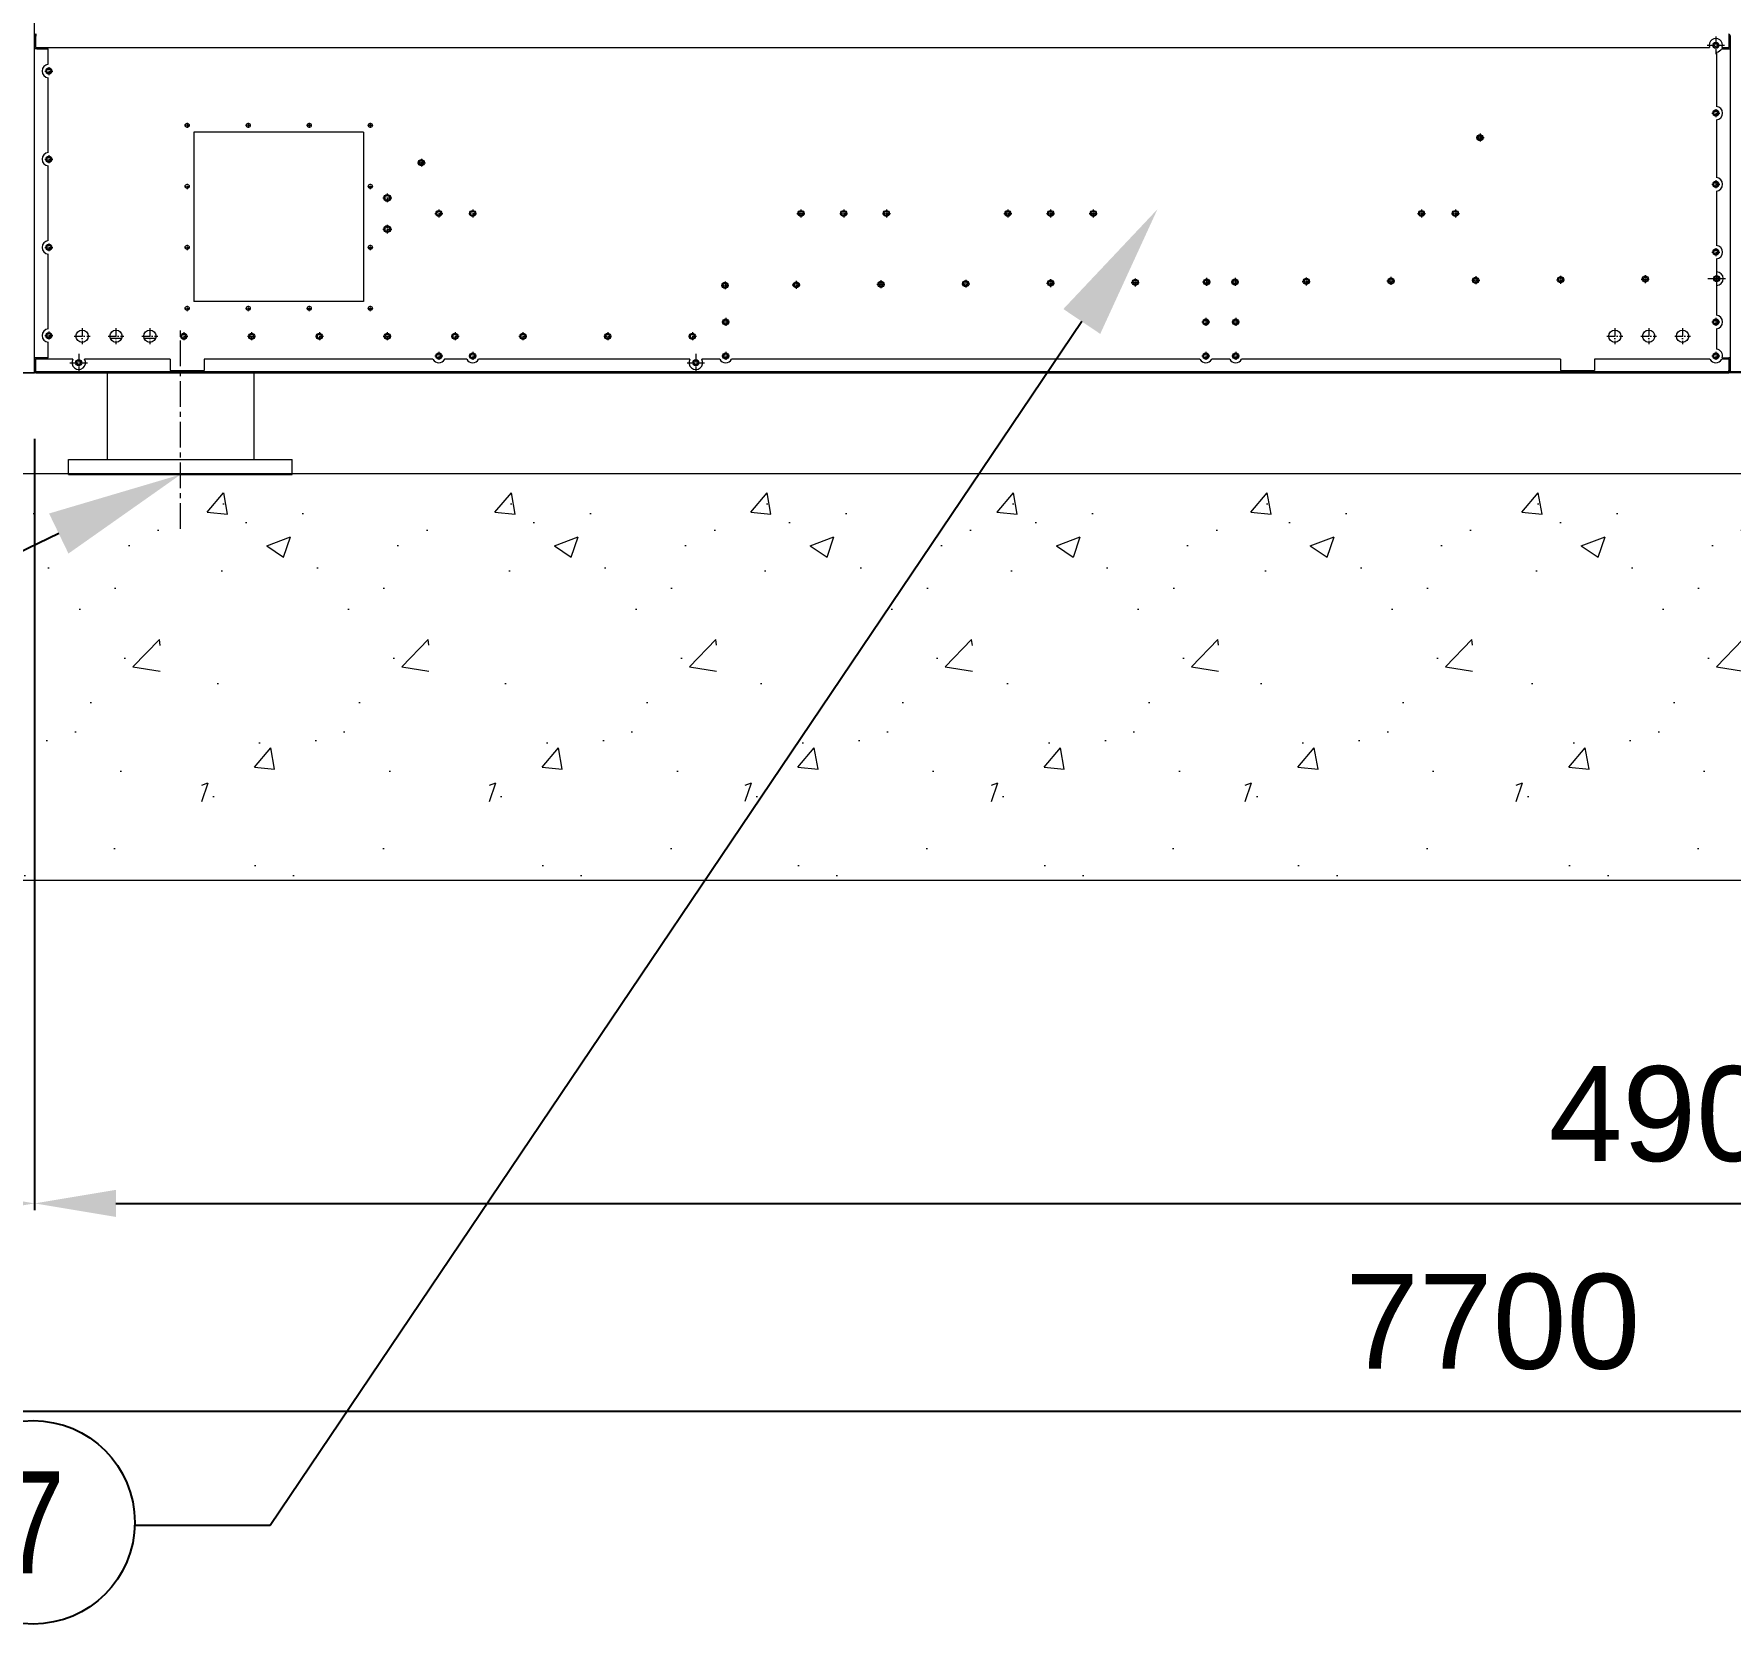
# Model space of a CAD drawing. Header units: millimetres. Extents: x -661384 to 33175, y -139129 to 24362.
# Drawn here: x 14360 to 16861, y 9304 to 11649 of the extents above; entities that cross this region are included whole.
import ezdxf
from ezdxf import colors
from ezdxf.entities.mleader import LeaderData, LeaderLine
from ezdxf.enums import TextEntityAlignment as Align
from ezdxf.math import Vec2, Vec3

# ---------------------------------------------------------------- set-up
doc = ezdxf.new("R2010")
doc.units = ezdxf.units.MM
doc.linetypes.add('CENTER', pattern=[2, 1.25, -0.25, 0.25, -0.25])
doc.linetypes.add('DASHDOT', pattern=[18.5, 12, -3, 0.5, -3])
for name, color, linetype in [('center', 1, 'CENTER'), ('냉각탑_dim', 1, 'Continuous'), ('냉각탑_text', 3, 'Continuous'), ('냉각탑_기초', 23, 'Continuous')]:
    doc.layers.add(name, color=color, linetype=linetype)
doc.styles.get("Standard").update_dxf_attribs({"font": 'arial.ttf'})
doc.dimstyles.new('1.40', dxfattribs={"dimscale": 20, "dimtxt": 1.5, "dimasz": 1, "dimexe": 0.5, "dimexo": 0.5, "dimgap": 0.5, "dimtad": 1, "dimdec": 0, "dimzin": 0, "dimdsep": 46, "dimtxsty": 'Standard', "dimcen": 0, "dimclrd": 2, "dimclre": 2, "dimclrt": 3, "dimadec": 0, "dimazin": 0, "dimtfac": 1, "dimtdec": 0, "dimtmove": 0, "dimatfit": 0, "dimfxl": 1, "dimtolj": 1, "dimtzin": 0, "dimlwd": -1, "dimlwe": -1, "dimarcsym": 0})

# ---------------------------------------------------------------- blocks, each defined once
blk = doc.blocks.new('*D319')
at = {"color": 2, "transparency": 16777216}
for p, q in [((14360.8, 11049.5), (14360.8, 9914.8)), ((19260.8, 11049.5), (19260.8, 9914.8)), ((14480.8, 9924.8), (19140.8, 9924.8))]:
    blk.add_line(p, q, dxfattribs=at)
for points in [[(14480.8, 9944.8), (14480.8, 9904.8), (14360.8, 9924.8)], [(19140.8, 9944.8), (19140.8, 9904.8), (19260.8, 9924.8)]]:
    blk.add_solid(points, dxfattribs=at)
at = {"layer": 'Defpoints', "color": 0, "transparency": 16777216}
for p in [(14360.8, 11149.5), (19260.8, 11149.5), (19260.8, 9924.8)]:
    blk.add_point(p, dxfattribs=at)
at = {"color": 3, "lineweight": 5, "transparency": 16777216, "insert": (16810.8, 10056.2), "char_height": 140, "attachment_point": 5}
blk.add_mtext('\\A1;4900', dxfattribs=at)
blk = doc.blocks.new('*D321')
at = {"color": 2, "transparency": 16777216}
for p, q in [((12660.8, 10901.2), (12660.8, 9608.4)), ((20360.8, 10901.2), (20360.8, 9608.4)), ((12780.8, 9618.4), (20240.8, 9618.4))]:
    blk.add_line(p, q, dxfattribs=at)
for points in [[(12780.8, 9638.4), (12780.8, 9598.4), (12660.8, 9618.4)], [(20240.8, 9638.4), (20240.8, 9598.4), (20360.8, 9618.4)]]:
    blk.add_solid(points, dxfattribs=at)
at = {"layer": 'Defpoints', "color": 0, "transparency": 16777216}
for p in [(12660.8, 11001.2), (20360.8, 11001.2), (20360.8, 9618.4)]:
    blk.add_point(p, dxfattribs=at)
at = {"color": 3, "lineweight": 5, "transparency": 16777216, "insert": (16510.8, 9749.9), "char_height": 140, "attachment_point": 5}
blk.add_mtext('\\A1;7700', dxfattribs=at)
blk = doc.blocks.new('*D322')
at = {"color": 2, "transparency": 16777216}
for p, q in [((13360.8, 11049.5), (13360.8, 9914.8)), ((14360.8, 11052), (14360.8, 9914.8)), ((13480.8, 9924.8), (14240.8, 9924.8))]:
    blk.add_line(p, q, dxfattribs=at)
for points in [[(13480.8, 9944.8), (13480.8, 9904.8), (13360.8, 9924.8)], [(14240.8, 9944.8), (14240.8, 9904.8), (14360.8, 9924.8)]]:
    blk.add_solid(points, dxfattribs=at)
at = {"layer": 'Defpoints', "color": 0, "transparency": 16777216}
for p in [(13360.8, 11149.5), (14360.8, 11152), (14360.8, 9924.8)]:
    blk.add_point(p, dxfattribs=at)
at = {"color": 3, "lineweight": 5, "transparency": 16777216, "insert": (13860.8, 10056.2), "char_height": 140, "attachment_point": 5}
blk.add_mtext('\\A1;1000', dxfattribs=at)
blk = doc.blocks.new('1')
at = {"color": 0, "lineweight": 20}
for p, q in [((14360.8, 11149.5), (14360.8, 14349.5)), ((19260.8, 11149.5), (12660.8, 11149.5)), ((13360.8, 11149.5), (14360.8, 11149.5)), ((19260.8, 11149.5), (14360.8, 11149.5))]:
    blk.add_line(p, q, dxfattribs=at)
at = {"color": 7, "lineweight": 20, "ltscale": 0.0425}
for p, q in [((14360.8, 11647.5), (14362.5, 11647.5)), ((14360.8, 11646.6), (14362.5, 11646.6)), ((16860.8, 11647.5), (16859.1, 11647.5)), ((16860.8, 11646.6), (16859.1, 11646.6)), ((14360.8, 11152.4), (14362.5, 11152.4)), ((14360.8, 11151.5), (14362.5, 11151.5)), ((16860.8, 11152.4), (16859.1, 11152.4)), ((16860.8, 11151.5), (16859.1, 11151.5))]:
    blk.add_line(p, q, dxfattribs=at)
at = {"color": 7, "lineweight": 20, "ltscale": 0.0225}
for p, q in [((14360.8, 11646.6), (14360.8, 11647.5)), ((14360.8, 11646.6), (14360.8, 11647.5)), ((16860.8, 11646.6), (16860.8, 11647.5)), ((14360.8, 11152.4), (14360.8, 11151.5)), ((16860.8, 11152.4), (16860.8, 11151.5))]:
    blk.add_line(p, q, dxfattribs=at)
at = {"color": 7, "lineweight": 20, "ltscale": 0.4775}
for p, q in [((14360.8, 11627.5), (14360.8, 11646.6)), ((16860.8, 11646.6), (16860.8, 11627.5)), ((14360.8, 11152.4), (14360.8, 11171.5)), ((16860.8, 11171.5), (16860.8, 11152.4))]:
    blk.add_line(p, q, dxfattribs=at)
at = {"color": 7, "lineweight": 20, "ltscale": 0.085}
for p, q in [((14362.5, 11649.5), (14362.5, 11646.1)), ((16859.1, 11649.5), (16859.1, 11646.1)), ((14364.2, 11627.5), (14360.8, 11627.5)), ((16857.4, 11627.5), (16860.8, 11627.5)), ((14364.2, 11171.5), (14360.8, 11171.5)), ((16857.4, 11171.5), (16860.8, 11171.5)), ((14362.5, 11149.5), (14362.5, 11152.9)), ((16859.1, 11149.5), (16859.1, 11152.9))]:
    blk.add_line(p, q, dxfattribs=at)
at = {"color": 7, "lineweight": 20, "ltscale": 0.415}
for p, q in [((14362.5, 11629.5), (14362.5, 11646.1)), ((16859.1, 11646.1), (16859.1, 11629.5)), ((14364.2, 11627.5), (14380.8, 11627.5)), ((14362.5, 11152.9), (14362.5, 11169.5)), ((14380.8, 11171.5), (14364.2, 11171.5)), ((14560.8, 11169.5), (14560.8, 11152.9)), ((14610.8, 11169.5), (14610.8, 11152.9)), ((16610.8, 11169.5), (16610.8, 11152.9)), ((16660.8, 11169.5), (16660.8, 11152.9)), ((16859.1, 11169.5), (16859.1, 11152.9))]:
    blk.add_line(p, q, dxfattribs=at)
at = {"color": 7, "linetype": 'DASHDOT', "lineweight": 20}
for p, q in [((16826.8, 11632.5), (16852.8, 11632.5)), ((16839.8, 11645.5), (16839.8, 11619.5)), ((16827.8, 11288.5), (16853.8, 11288.5)), ((16840.8, 11301.5), (16840.8, 11275.5)), ((14430.8, 11215.2), (14430.8, 11191.8)), ((14480.8, 11215.2), (14480.8, 11191.8)), ((14530.8, 11215.2), (14530.8, 11191.8)), ((16690.8, 11215.2), (16690.8, 11191.8)), ((16740.8, 11215.2), (16740.8, 11191.8)), ((16790.8, 11215.2), (16790.8, 11191.8)), ((14419.1, 11203.5), (14442.5, 11203.5)), ((14469.1, 11203.5), (14492.5, 11203.5)), ((14519.1, 11203.5), (14542.5, 11203.5)), ((16679.1, 11203.5), (16702.5, 11203.5)), ((16729.1, 11203.5), (16752.5, 11203.5)), ((16779.1, 11203.5), (16802.5, 11203.5)), ((14412.8, 11164.5), (14438.8, 11164.5)), ((14425.8, 11177.5), (14425.8, 11151.5)), ((15322.8, 11164.5), (15348.8, 11164.5)), ((15335.8, 11177.5), (15335.8, 11151.5))]:
    blk.add_line(p, q, dxfattribs=at)
at = {"color": 7, "lineweight": 20}
for p, q in [((14360.8, 11171.5), (14360.8, 11627.5)), ((14362.5, 11629.5), (16830.2, 11629.5)), ((14380.8, 11604.5), (14380.8, 11627.5)), ((16840.8, 11622.6), (16840.8, 11542.5)), ((16860.8, 11627.5), (16860.8, 11171.5)), ((14380.8, 11474.5), (14380.8, 11584.6)), ((16840.8, 11522.6), (16840.8, 11437.5)), ((14845.8, 11504.5), (14595.8, 11504.5)), ((14595.8, 11504.5), (14595.8, 11254.5)), ((14845.8, 11504.5), (14845.8, 11254.5)), ((14380.8, 11344.5), (14380.8, 11454.6)), ((16840.8, 11417.6), (16840.8, 11337.5)), ((14380.8, 11214.5), (14380.8, 11324.6)), ((14845.8, 11254.5), (14595.8, 11254.5)), ((16840.8, 11278.5), (16840.8, 11234.5)), ((16840.8, 11214.6), (16840.8, 11184.5)), ((14380.8, 11171.5), (14380.8, 11194.6)), ((14417.1, 11169.5), (14362.5, 11169.5)), ((14560.8, 11169.5), (14434.4, 11169.5)), ((14948.1, 11169.5), (14610.8, 11169.5)), ((14998.1, 11169.5), (14965.4, 11169.5)), ((15327.1, 11169.5), (15015.4, 11169.5)), ((15371.1, 11169.5), (15344.4, 11169.5)), ((16079.1, 11169.5), (15388.4, 11169.5)), ((16123.1, 11169.5), (16096.4, 11169.5)), ((16610.8, 11169.5), (16140.4, 11169.5)), ((16831.1, 11169.5), (16660.8, 11169.5)), ((14362.5, 11149.5), (16859.1, 11149.5)), ((14467.7, 11149.5), (14467.7, 11021.5)), ((14560.8, 11152.9), (14610.8, 11152.9)), ((14684, 11149.5), (14684, 11021.5)), ((16610.8, 11152.9), (16660.8, 11152.9)), ((14410.8, 11021.5), (14740.8, 11021.5)), ((14410.8, 10999.5), (14410.8, 11021.5)), ((14740.8, 10999.5), (14740.8, 11021.5)), ((14410.8, 10999.5), (14740.8, 10999.5)), ((14575.8, 10999.5), (14467.7, 10999.5))]:
    blk.add_line(p, q, dxfattribs=at)
at = {"color": 7, "lineweight": 20, "ltscale": 0.00769}
for p, q in [((14360.8, 11627.5), (14361.1, 11627.5)), ((16860.8, 11627.5), (16860.5, 11627.5))]:
    blk.add_line(p, q, dxfattribs=at)
at = {"color": 7, "lineweight": 20, "ltscale": 0.05}
for p, q in [((14362.8, 11629.5), (14362.8, 11627.5)), ((16858.8, 11627.5), (16858.8, 11629.5)), ((14360.8, 11171.5), (14362.8, 11171.5)), ((14362.8, 11171.5), (14362.8, 11169.5)), ((16860.8, 11171.5), (16858.8, 11171.5)), ((16858.8, 11169.5), (16858.8, 11171.5))]:
    blk.add_line(p, q, dxfattribs=at)
at = {"color": 7, "lineweight": 20, "ltscale": 0.223493}
blk.add_line((16848.4, 11627.5), (16857.4, 11627.5), dxfattribs=at)
at = {"color": 7, "lineweight": 20, "ltscale": 0.244015}
blk.add_line((16849.3, 11629.5), (16859.1, 11629.5), dxfattribs=at)
at = {"color": 7, "linetype": 'DASHDOT', "lineweight": 20, "ltscale": 0.292499}
for p, q in [((14375.9, 11594.5), (14387.6, 11594.5)), ((16833.9, 11532.5), (16845.6, 11532.5)), ((14375.9, 11464.5), (14387.6, 11464.5)), ((16833.9, 11427.5), (16845.6, 11427.5)), ((14375.9, 11334.5), (14387.6, 11334.5)), ((16833.9, 11327.5), (16845.6, 11327.5)), ((16729.9, 11287.8), (16741.6, 11287.8)), ((14375.9, 11204.5), (14387.6, 11204.5)), ((16125.9, 11224.5), (16137.6, 11224.5)), ((14574.9, 11203.5), (14586.6, 11203.5)), ((16125.9, 11174.5), (16137.6, 11174.5))]:
    blk.add_line(p, q, dxfattribs=at)
at = {"color": 7, "linetype": 'DASHDOT', "lineweight": 20, "ltscale": 0.2925}
for p, q in [((14381.8, 11600.4), (14381.8, 11588.7)), ((16839.8, 11538.4), (16839.8, 11526.7)), ((16486.3, 11496.5), (16498, 11496.5)), ((16492.2, 11502.4), (16492.2, 11490.7)), ((14381.8, 11470.4), (14381.8, 11458.7)), ((14925.3, 11459.4), (14937, 11459.4)), ((14931.2, 11465.3), (14931.2, 11453.6)), ((16839.8, 11433.4), (16839.8, 11421.7)), ((14950.9, 11384.5), (14962.6, 11384.5)), ((14956.8, 11390.4), (14956.8, 11378.7)), ((15000.9, 11384.5), (15012.6, 11384.5)), ((15006.8, 11390.4), (15006.8, 11378.7)), ((15484.9, 11384.5), (15496.6, 11384.5)), ((15490.8, 11390.4), (15490.8, 11378.7)), ((15547.9, 11384.5), (15559.6, 11384.5)), ((15553.8, 11390.4), (15553.8, 11378.7)), ((15610.9, 11384.5), (15622.6, 11384.5)), ((15616.8, 11390.4), (15616.8, 11378.7)), ((15789.9, 11384.5), (15801.6, 11384.5)), ((15795.8, 11390.4), (15795.8, 11378.7)), ((15852.9, 11384.5), (15864.6, 11384.5)), ((15858.8, 11390.4), (15858.8, 11378.7)), ((15915.9, 11384.5), (15927.6, 11384.5)), ((15921.8, 11390.4), (15921.8, 11378.7)), ((16399.9, 11384.5), (16411.6, 11384.5)), ((16405.8, 11390.4), (16405.8, 11378.7)), ((16449.9, 11384.5), (16461.6, 11384.5)), ((16455.8, 11390.4), (16455.8, 11378.7)), ((14381.8, 11340.4), (14381.8, 11328.7)), ((16839.8, 11333.4), (16839.8, 11321.7)), ((15378.8, 11284.4), (15378.8, 11272.7)), ((15483.8, 11285.1), (15483.8, 11273.4)), ((15602.9, 11280.1), (15614.6, 11280.1)), ((15608.8, 11286), (15608.8, 11274.3)), ((15727.9, 11281), (15739.6, 11281)), ((15733.8, 11286.9), (15733.8, 11275.2)), ((15852.9, 11281.9), (15864.6, 11281.9)), ((15858.8, 11287.7), (15858.8, 11276)), ((15977.9, 11282.8), (15989.6, 11282.8)), ((15983.8, 11288.6), (15983.8, 11276.9)), ((16082.9, 11283.5), (16094.6, 11283.5)), ((16088.8, 11289.4), (16088.8, 11277.7)), ((16124.9, 11283.5), (16136.6, 11283.5)), ((16130.8, 11289.4), (16130.8, 11277.7)), ((16229.9, 11284.3), (16241.6, 11284.3)), ((16235.8, 11290.1), (16235.8, 11278.4)), ((16354.9, 11285.1), (16366.6, 11285.1)), ((16360.8, 11291), (16360.8, 11279.3)), ((16479.9, 11286), (16491.6, 11286)), ((16485.8, 11291.9), (16485.8, 11280.2)), ((16604.9, 11286.9), (16616.6, 11286.9)), ((16610.8, 11292.7), (16610.8, 11281)), ((16735.8, 11293.6), (16735.8, 11281.9)), ((16840.8, 11294.4), (16840.8, 11282.7)), ((15372.9, 11278.5), (15384.6, 11278.5)), ((15477.9, 11279.3), (15489.6, 11279.3)), ((15379.8, 11230.4), (15379.8, 11218.7)), ((16087.8, 11230.4), (16087.8, 11218.7)), ((16131.8, 11230.4), (16131.8, 11218.7)), ((16839.8, 11230.4), (16839.8, 11218.7)), ((14381.8, 11210.4), (14381.8, 11198.7)), ((14580.8, 11209.4), (14580.8, 11197.7)), ((14680.8, 11209.4), (14680.8, 11197.7)), ((14780.8, 11209.4), (14780.8, 11197.7)), ((14880.8, 11209.4), (14880.8, 11197.7)), ((14980.8, 11209.4), (14980.8, 11197.7)), ((15080.8, 11209.4), (15080.8, 11197.7)), ((15205.8, 11209.4), (15205.8, 11197.7)), ((15330.8, 11209.4), (15330.8, 11197.7)), ((15373.9, 11224.5), (15385.6, 11224.5)), ((16081.9, 11224.5), (16093.6, 11224.5)), ((14674.9, 11203.5), (14686.6, 11203.5)), ((14774.9, 11203.5), (14786.6, 11203.5)), ((14874.9, 11203.5), (14886.6, 11203.5)), ((14956.8, 11180.4), (14956.8, 11168.7)), ((14974.9, 11203.5), (14986.6, 11203.5)), ((15006.8, 11180.4), (15006.8, 11168.7)), ((15074.9, 11203.5), (15086.6, 11203.5)), ((15199.9, 11203.5), (15211.6, 11203.5)), ((15324.9, 11203.5), (15336.6, 11203.5)), ((15379.8, 11180.4), (15379.8, 11168.7)), ((16087.8, 11180.4), (16087.8, 11168.7)), ((16131.8, 11180.4), (16131.8, 11168.7)), ((16839.8, 11180.4), (16839.8, 11168.7)), ((14950.9, 11174.5), (14962.6, 11174.5)), ((15000.9, 11174.5), (15012.6, 11174.5)), ((15373.9, 11174.5), (15385.6, 11174.5)), ((16081.9, 11174.5), (16093.6, 11174.5))]:
    blk.add_line(p, q, dxfattribs=at)
at = {"color": 7, "linetype": 'DASHDOT', "lineweight": 20, "ltscale": 0.195}
for p, q in [((14581.9, 11514.5), (14589.7, 11514.5)), ((14585.8, 11518.4), (14585.8, 11510.6)), ((14671.9, 11514.5), (14679.7, 11514.5)), ((14675.8, 11518.4), (14675.8, 11510.6)), ((14761.9, 11514.5), (14769.7, 11514.5)), ((14765.8, 11518.4), (14765.8, 11510.6)), ((14851.9, 11514.5), (14859.7, 11514.5)), ((14855.8, 11518.4), (14855.8, 11510.6)), ((16488.3, 11497.3), (16496.1, 11497.3)), ((16488.3, 11496.4), (16496.1, 11496.4)), ((16492.2, 11501.2), (16492.2, 11492.5)), ((14927.3, 11460.3), (14935.1, 11460.3)), ((14927.3, 11459.4), (14935.1, 11459.4)), ((14931.2, 11464.2), (14931.2, 11455.5)), ((14581.9, 11424.5), (14589.7, 11424.5)), ((14585.8, 11428.4), (14585.8, 11420.6)), ((14851.9, 11424.5), (14859.7, 11424.5)), ((14855.8, 11428.4), (14855.8, 11420.6)), ((15486.9, 11384.5), (15494.7, 11384.5)), ((15490.8, 11388.4), (15490.8, 11380.6)), ((15549.9, 11384.5), (15557.7, 11384.5)), ((15553.8, 11388.4), (15553.8, 11380.6)), ((15612.9, 11384.5), (15620.7, 11384.5)), ((15616.8, 11388.4), (15616.8, 11380.6)), ((15791.9, 11384.5), (15799.7, 11384.5)), ((15795.8, 11388.4), (15795.8, 11380.6)), ((15854.9, 11384.5), (15862.7, 11384.5)), ((15858.8, 11388.4), (15858.8, 11380.6)), ((15917.9, 11384.5), (15925.7, 11384.5)), ((15921.8, 11388.4), (15921.8, 11380.6)), ((16405.8, 11388.4), (16405.8, 11380.6)), ((16455.8, 11388.4), (16455.8, 11380.6)), ((14581.9, 11334.5), (14589.7, 11334.5)), ((14585.8, 11338.4), (14585.8, 11330.6)), ((14851.9, 11334.5), (14859.7, 11334.5)), ((14855.8, 11338.4), (14855.8, 11330.6)), ((15378.8, 11282.5), (15378.8, 11274.7)), ((15483.8, 11283.2), (15483.8, 11275.4)), ((15604.9, 11280.2), (15612.7, 11280.2)), ((15608.8, 11284.1), (15608.8, 11276.3)), ((15729.9, 11281), (15737.7, 11281)), ((15733.8, 11284.9), (15733.8, 11277.1)), ((15854.9, 11281.8), (15862.7, 11281.8)), ((15858.8, 11285.7), (15858.8, 11277.9)), ((15979.9, 11282.7), (15987.7, 11282.7)), ((15983.8, 11286.6), (15983.8, 11278.8)), ((16084.9, 11283.4), (16092.7, 11283.4)), ((16088.8, 11287.3), (16088.8, 11279.5)), ((16126.9, 11283.6), (16134.7, 11283.6)), ((16130.8, 11287.5), (16130.8, 11279.7)), ((16231.9, 11284.3), (16239.7, 11284.3)), ((16235.8, 11288.2), (16235.8, 11280.4)), ((16360.8, 11289.1), (16360.8, 11281.3)), ((16481.9, 11286), (16489.7, 11286)), ((16485.8, 11289.9), (16485.8, 11282.1)), ((16610.8, 11290.7), (16610.8, 11282.9)), ((16735.8, 11291.6), (16735.8, 11283.8)), ((16840.8, 11292.3), (16840.8, 11284.5)), ((15374.9, 11278.6), (15382.7, 11278.6)), ((15479.9, 11279.3), (15487.7, 11279.3)), ((14581.9, 11244.5), (14589.7, 11244.5)), ((14585.8, 11248.4), (14585.8, 11240.6)), ((14671.9, 11244.5), (14679.7, 11244.5)), ((14675.8, 11248.4), (14675.8, 11240.6)), ((14761.9, 11244.5), (14769.7, 11244.5)), ((14765.8, 11248.4), (14765.8, 11240.6)), ((14851.9, 11244.5), (14859.7, 11244.5)), ((14855.8, 11248.4), (14855.8, 11240.6))]:
    blk.add_line(p, q, dxfattribs=at)
at = {"color": 7, "lineweight": 20, "ltscale": 0.12521}
blk.add_line((14588.8, 11514.4), (14584.5, 11511.8), dxfattribs=at)
at = {"color": 7, "lineweight": 20, "ltscale": 0.053852}
for p, q in [((14379, 11465.6), (14379, 11463.4)), ((14379, 11335.6), (14379, 11333.4)), ((14379, 11205.6), (14379, 11203.4))]:
    blk.add_line(p, q, dxfattribs=at)
at = {"color": 7, "linetype": 'DASHDOT', "lineweight": 20, "ltscale": 0.325}
for p, q in [((14874.3, 11407.5), (14887.3, 11407.5)), ((14880.8, 11414), (14880.8, 11401)), ((14874.3, 11361.5), (14887.3, 11361.5)), ((14880.8, 11368), (14880.8, 11355))]:
    blk.add_line(p, q, dxfattribs=at)
at = {"color": 7, "lineweight": 20, "ltscale": 6.21139e-05}
blk.add_line((14885.8, 11407.5), (14885.8, 11407.5), dxfattribs=at)
at = {"color": 7, "linetype": 'DASHDOT', "lineweight": 20, "ltscale": 0.195001}
for p, q in [((16401.9, 11384.5), (16409.7, 11384.5)), ((16451.9, 11384.5), (16459.7, 11384.5)), ((16356.9, 11285.2), (16364.7, 11285.2)), ((16606.9, 11286.8), (16614.7, 11286.8)), ((16731.9, 11287.7), (16739.7, 11287.7))]:
    blk.add_line(p, q, dxfattribs=at)
at = {"color": 7, "lineweight": 20, "ltscale": 6.2101e-05}
blk.add_line((14885.8, 11361.5), (14885.8, 11361.5), dxfattribs=at)
at = {"color": 7, "lineweight": 20, "ltscale": 0.476253}
blk.add_line((16840.8, 11317.6), (16840.8, 11298.5), dxfattribs=at)
at = {"color": 7, "linetype": 'DASHDOT', "lineweight": 20, "ltscale": 0.292502}
for p, q in [((16834.9, 11288.5), (16846.6, 11288.5)), ((16833.9, 11224.5), (16845.6, 11224.5)), ((16833.9, 11174.5), (16845.6, 11174.5))]:
    blk.add_line(p, q, dxfattribs=at)
at = {"color": 7, "linetype": 'DASHDOT', "lineweight": 20, "ltscale": 0.194998}
blk.add_line((16836.9, 11288.4), (16844.7, 11288.4), dxfattribs=at)
at = {"color": 7, "lineweight": 20, "ltscale": 0.427685}
for p, q in [((14472.2, 11200.7), (14489.3, 11200.7)), ((14522.2, 11200.7), (14539.3, 11200.7))]:
    blk.add_line(p, q, dxfattribs=at)
at = {"color": 7, "lineweight": 20, "ltscale": 0.053808}
for p, q in [((14579.7, 11200.7), (14581.9, 11200.7)), ((14679.7, 11200.7), (14681.9, 11200.7))]:
    blk.add_line(p, q, dxfattribs=at)
at = {"color": 7, "lineweight": 20, "ltscale": 0.265994}
blk.add_line((16859.1, 11169.5), (16848.4, 11169.5), dxfattribs=at)
at = {"color": 7, "lineweight": 20, "ltscale": 0.201515}
blk.add_line((16849.3, 11171.5), (16857.4, 11171.5), dxfattribs=at)
at = {"lineweight": 20}
for p, q in [((14360.8, 11151.2), (14360.8, 11149.5)), ((14435.8, 11151.2), (14360.8, 11151.2))]:
    blk.add_line(p, q, dxfattribs=at)
at = {"color": 7, "lineweight": 20, "ltscale": 0.280701}
for p, q in [((14364.2, 11151.2), (14399.4, 11151.2)), ((14399.4, 11151.2), (14406.8, 11151.2)), ((14704.8, 11151.2), (14406.8, 11151.2)), ((17416.8, 11151.2), (14704.8, 11151.2))]:
    blk.add_line(p, q, dxfattribs=at)
at = {"lineweight": 5}
blk.add_line((12660.8, 11001.2), (20360.8, 11001.2), dxfattribs=at)
at = {"color": 7, "lineweight": 20}
for centre, radius in [((16839.8, 11632.5), 4.5), ((16839.8, 11632.5), 3), ((14381.8, 11594.5), 4.5), ((14381.8, 11594.5), 3), ((16839.8, 11532.5), 4.5), ((16839.8, 11532.5), 3), ((14585.8, 11514.5), 3), ((14675.8, 11514.5), 3), ((14765.8, 11514.5), 3), ((14855.8, 11514.5), 3), ((16492.2, 11496.5), 4.5), ((16492.2, 11496.4), 3), ((14381.8, 11464.5), 4.5), ((14381.8, 11464.5), 3), ((14931.2, 11459.4), 4.5), ((14931.2, 11459.4), 3), ((16839.8, 11427.5), 4.5), ((16839.8, 11427.5), 3), ((14585.8, 11424.5), 3), ((14855.8, 11424.5), 3), ((14880.8, 11407.5), 5), ((14880.8, 11407.5), 3.5), ((14956.8, 11384.5), 4.5), ((14956.8, 11384.5), 3), ((15006.8, 11384.5), 4.5), ((15006.8, 11384.5), 3), ((15490.8, 11384.5), 4.5), ((15490.8, 11384.5), 3), ((15553.8, 11384.5), 4.5), ((15553.8, 11384.5), 3), ((15616.8, 11384.5), 4.5), ((15616.8, 11384.5), 3), ((15795.8, 11384.5), 4.5), ((15795.8, 11384.5), 3), ((15858.8, 11384.5), 4.5), ((15858.8, 11384.5), 3), ((15921.8, 11384.5), 4.5), ((15921.8, 11384.5), 3), ((16405.8, 11384.5), 4.5), ((16405.8, 11384.5), 3), ((16455.8, 11384.5), 4.5), ((16455.8, 11384.5), 3), ((14880.8, 11361.5), 5), ((14880.8, 11361.5), 3.5), ((14381.8, 11334.5), 4.5), ((14381.8, 11334.5), 3), ((14585.8, 11334.5), 3), ((14855.8, 11334.5), 3), ((16839.8, 11327.5), 4.5), ((16839.8, 11327.5), 3), ((15378.8, 11278.5), 4.5), ((15378.8, 11278.6), 3), ((15483.8, 11279.3), 4.5), ((15483.8, 11279.3), 3), ((15608.8, 11280.1), 4.5), ((15608.8, 11280.2), 3), ((15733.8, 11281), 4.5), ((15733.8, 11281), 3), ((15858.8, 11281.9), 4.5), ((15858.8, 11281.8), 3), ((15983.8, 11282.8), 4.5), ((15983.8, 11282.7), 3), ((16088.8, 11283.5), 4.5), ((16088.8, 11283.4), 3), ((16130.8, 11283.5), 4.5), ((16130.8, 11283.6), 3), ((16235.8, 11284.3), 4.5), ((16235.8, 11284.3), 3), ((16360.8, 11285.1), 4.5), ((16360.8, 11285.2), 3), ((16485.8, 11286), 4.5), ((16485.8, 11286), 3), ((16610.8, 11286.9), 4.5), ((16610.8, 11286.8), 3), ((16735.8, 11287.8), 4.5), ((16735.8, 11287.7), 3), ((16840.8, 11288.5), 4.5), ((16840.8, 11288.4), 3), ((14585.8, 11244.5), 3), ((14675.8, 11244.5), 3), ((14765.8, 11244.5), 3), ((14855.8, 11244.5), 3), ((14381.8, 11204.5), 4.5), ((14381.8, 11204.5), 3), ((14430.8, 11203.5), 9), ((14480.8, 11203.5), 9), ((14530.8, 11203.5), 9), ((14580.8, 11203.5), 4.5), ((14580.8, 11203.5), 3), ((14680.8, 11203.5), 4.5), ((14680.8, 11203.5), 3), ((14780.8, 11203.5), 4.5), ((14780.8, 11203.5), 3), ((14880.8, 11203.5), 4.5), ((14880.8, 11203.5), 3), ((14980.8, 11203.5), 4.5), ((14980.8, 11203.5), 3), ((15080.8, 11203.5), 4.5), ((15080.8, 11203.5), 3), ((15205.8, 11203.5), 4.5), ((15205.8, 11203.5), 3), ((15330.8, 11203.5), 4.5), ((15330.8, 11203.5), 3), ((15379.8, 11224.5), 4.5), ((15379.8, 11224.5), 3), ((16087.8, 11224.5), 4.5), ((16087.8, 11224.5), 3), ((16131.8, 11224.5), 4.5), ((16131.8, 11224.5), 3), ((16690.8, 11203.5), 9), ((16740.8, 11203.5), 9), ((16790.8, 11203.5), 9), ((16839.8, 11224.5), 4.5), ((16839.8, 11224.5), 3), ((14425.8, 11164.5), 4.5), ((14425.8, 11164.5), 3), ((14956.8, 11174.5), 4.5), ((14956.8, 11174.5), 3), ((15006.8, 11174.5), 4.5), ((15006.8, 11174.5), 3), ((15335.8, 11164.5), 4.5), ((15335.8, 11164.5), 3), ((15379.8, 11174.5), 4.5), ((15379.8, 11174.5), 3), ((16087.8, 11174.5), 4.5), ((16087.8, 11174.5), 3), ((16131.8, 11174.5), 4.5), ((16131.8, 11174.5), 3), ((16839.8, 11174.5), 4.5), ((16839.8, 11174.5), 3)]:
    blk.add_circle(centre, radius, dxfattribs=at)
for centre, radius, start, end in [((14364.2, 11646.1), 3.4, 179.7584, 180), ((14364.2, 11646.1), 3.4, 120, 155.6842), ((16839.8, 11632.5), 10, 342.5424, 197.4576), ((16857.4, 11646.1), 3.4, 24.3159, 60), ((16839.8, 11632.5), 10, 275.739, 330), ((14381.8, 11594.5), 10, 95.7389, 264.2611), ((16839.8, 11532.5), 10, 275.739, 84.261), ((16492.2, 11497.3), 3, 188.3602, 351.6398), ((14381.8, 11464.5), 10, 95.7389, 264.2611), ((14931.2, 11460.3), 3, 188.3602, 351.6398), ((16839.8, 11427.5), 10, 275.739, 84.261), ((14381.8, 11334.5), 10, 95.7389, 264.2611), ((16839.8, 11327.5), 10, 275.739, 84.261), ((16840.8, 11288.5), 10, 270, 90), ((16839.8, 11224.5), 10, 275.7392, 84.2608), ((14381.8, 11204.5), 10, 95.7389, 264.2611), ((16839.8, 11174.5), 10, 342.5424, 84.2608), ((14425.8, 11164.5), 10, 149.9999, 30.0001), ((14956.8, 11174.5), 10, 210, 330), ((15006.8, 11174.5), 10, 210, 330), ((15335.8, 11164.5), 10, 149.9999, 30.0001), ((15379.8, 11174.5), 10, 210, 330), ((16087.8, 11174.5), 10, 210, 330), ((16131.8, 11174.5), 10, 210, 330), ((16839.8, 11174.5), 10, 210, 330), ((14364.2, 11152.9), 3.4, 180, 180.2416), ((14364.2, 11152.9), 3.4, 204.3156, 240), ((14364.2, 11152.9), 3.4, 269.7551, 270), ((14399.4, 11152.9), 3.4, 270, 270.2449), ((14408.2, 11152.9), 3.4, 269.7551, 270), ((14443.4, 11152.9), 3.4, 270, 270.2449), ((15318.2, 11152.9), 3.4, 269.7551, 270), ((15353.4, 11152.9), 3.4, 270, 270.2449), ((15362.2, 11152.9), 3.4, 269.7551, 270), ((15397.4, 11152.9), 3.4, 270, 270.2449), ((16070.2, 11152.9), 3.4, 269.755, 270), ((16105.4, 11152.9), 3.4, 270, 270.245), ((16114.2, 11152.9), 3.4, 269.7551, 270), ((16149.4, 11152.9), 3.4, 270, 270.2449), ((16822.2, 11152.9), 3.4, 269.7551, 270), ((16857.4, 11152.9), 3.4, 270, 270.2449), ((16857.4, 11152.9), 3.4, 300, 335.6844)]:
    blk.add_arc(centre, radius, start, end, dxfattribs=at)
at = {"layer": '냉각탑_기초', "lineweight": 20, "ltscale": 30}
blk.add_line((12510.8, 11001.2), (20510.8, 11001.2), dxfattribs=at)

msp = doc.modelspace()

# ---------------------------------------------------------------- hatches: boundary and pattern name
at = {"layer": '냉각탑_기초', "lineweight": 20, "ltscale": 30}
h = msp.add_hatch(dxfattribs=at)
h.set_pattern_fill('AR-CONC', color=256, scale=50, style=0)
h.set_pattern_definition([(50, (-382.74, -5540.16), (358.63, -31.376), [37.5, -412.5]), (355, (-382.74, -5540.16), (-69.3757, 376.096), [30, -330]), (100.4514, (-352.85, -5542.78), (289.2547, 344.72), [31.87, -350.571]), (46.1842, (-382.74, -5440.16), (533.6205, -82.7595), [56.25, -618.75]), (96.6356, (-338.27, -5447.06), (467.331, 487.059), [47.805, -525.856]), (351.1842, (-382.74, -5440.16), (467.331, 487.059), [45, -495]), (21, (-332.74, -5465.16), (298.4535, -201.3094), [37.5, -412.5]), (326, (-332.74, -5465.16), (121.6577, 362.575), [30, -330]), (71.4514, (-307.87, -5481.94), (420.1113, 161.265), [31.87, -350.571]), (37.5, (-382.74, -5540.16), (6.0799, 166.4469), [0, -326, 0, -335, 0, -331.25]), (7.5, (-382.74, -5540.16), (131.5348, 197.2059), [0, -191, 0, -318.5, 0, -126.25]), (327.5, (-494.24, -5540.16), (266.9112, -11.2774), [0, -125, 0, -390, 0, -517.5]), (317.5, (-544.24, -5540.16), (291.593, 50.0525), [0, -162.5, 0, -259, 0, -367.5])])
h.paths.add_polyline_path([(14545.8, 11001.2), (14210.8, 11001.2), (14210.8, 10401.2), (14545.8, 10401.2)])
h = msp.add_hatch(dxfattribs=at)
h.set_pattern_fill('AR-CONC', color=256, scale=50, style=0)
h.set_pattern_definition([(50, (13.7, -5540.16), (358.63, -31.376), [37.5, -412.5]), (355, (13.7, -5540.16), (-69.3757, 376.096), [30, -330]), (100.4514, (43.6, -5542.78), (289.2547, 344.72), [31.87, -350.571]), (46.1842, (13.7, -5440.16), (533.6205, -82.7595), [56.25, -618.75]), (96.6356, (58.2, -5447.06), (467.331, 487.059), [47.805, -525.856]), (351.1842, (13.7, -5440.16), (467.331, 487.059), [45, -495]), (21, (63.7, -5465.16), (298.4535, -201.3094), [37.5, -412.5]), (326, (63.7, -5465.16), (121.6577, 362.575), [30, -330]), (71.4514, (88.6, -5481.94), (420.1113, 161.265), [31.87, -350.571]), (37.5, (13.71, -5540.16), (6.0799, 166.4469), [0, -326, 0, -335, 0, -331.25]), (7.5, (13.71, -5540.16), (131.5348, 197.2059), [0, -191, 0, -318.5, 0, -126.25]), (327.5, (-97.79, -5540.16), (266.9112, -11.2774), [0, -125, 0, -390, 0, -517.5]), (317.5, (-147.79, -5540.16), (291.593, 50.0525), [0, -162.5, 0, -259, 0, -367.5])])
h.paths.add_polyline_path([(14942.2, 11001.2), (14607.2, 11001.2), (14607.2, 10401.2), (14942.2, 10401.2)])
h = msp.add_hatch(dxfattribs=at)
h.set_pattern_fill('AR-CONC', color=256, scale=50, style=0)
h.set_pattern_definition([(50, (437.9, -5540.16), (358.63, -31.376), [37.5, -412.5]), (355, (437.9, -5540.16), (-69.3757, 376.096), [30, -330]), (100.4514, (467.78, -5542.78), (289.2547, 344.72), [31.87, -350.571]), (46.1842, (437.9, -5440.16), (533.6205, -82.7595), [56.25, -618.75]), (96.6356, (482.36, -5447.06), (467.331, 487.059), [47.805, -525.856]), (351.1842, (437.9, -5440.16), (467.331, 487.059), [45, -495]), (21, (487.9, -5465.16), (298.4535, -201.3094), [37.5, -412.5]), (326, (487.9, -5465.16), (121.6577, 362.575), [30, -330]), (71.4514, (512.76, -5481.94), (420.1113, 161.265), [31.87, -350.571]), (37.5, (437.89, -5540.16), (6.0799, 166.4469), [0, -326, 0, -335, 0, -331.25]), (7.5, (437.89, -5540.16), (131.5348, 197.2059), [0, -191, 0, -318.5, 0, -126.25]), (327.5, (326.39, -5540.16), (266.9112, -11.2774), [0, -125, 0, -390, 0, -517.5]), (317.5, (276.4, -5540.16), (291.593, 50.0525), [0, -162.5, 0, -259, 0, -367.5])])
h.paths.add_polyline_path([(15366.4, 11001.2), (15031.4, 11001.2), (15031.4, 10401.2), (15366.4, 10401.2)])
h = msp.add_hatch(dxfattribs=at)
h.set_pattern_fill('AR-CONC', color=256, scale=50, style=0)
h.set_pattern_definition([(50, (814.94, -5540.16), (358.63, -31.376), [37.5, -412.5]), (355, (814.94, -5540.16), (-69.3757, 376.096), [30, -330]), (100.4514, (844.82, -5542.78), (289.2547, 344.72), [31.87, -350.571]), (46.1842, (814.94, -5440.16), (533.6205, -82.7595), [56.25, -618.75]), (96.6356, (859.4, -5447.06), (467.331, 487.059), [47.805, -525.856]), (351.1842, (814.94, -5440.16), (467.331, 487.059), [45, -495]), (21, (864.94, -5465.16), (298.4535, -201.3094), [37.5, -412.5]), (326, (864.94, -5465.16), (121.6577, 362.575), [30, -330]), (71.4514, (889.8, -5481.94), (420.1113, 161.265), [31.87, -350.571]), (37.5, (814.94, -5540.16), (6.0799, 166.4469), [0, -326, 0, -335, 0, -331.25]), (7.5, (814.94, -5540.16), (131.5348, 197.2059), [0, -191, 0, -318.5, 0, -126.25]), (327.5, (703.44, -5540.16), (266.9112, -11.2774), [0, -125, 0, -390, 0, -517.5]), (317.5, (653.44, -5540.16), (291.593, 50.0525), [0, -162.5, 0, -259, 0, -367.5])])
h.paths.add_polyline_path([(15743.5, 11001.2), (15408.5, 11001.2), (15408.5, 10401.2), (15743.5, 10401.2)])
h = msp.add_hatch(dxfattribs=at)
h.set_pattern_fill('AR-CONC', color=256, scale=50, style=0)
h.set_pattern_definition([(50, (1178.12, -5540.16), (358.63, -31.376), [37.5, -412.5]), (355, (1178.12, -5540.16), (-69.3757, 376.096), [30, -330]), (100.4514, (1208, -5542.78), (289.2547, 344.72), [31.87, -350.571]), (46.1842, (1178.1, -5440.16), (533.6205, -82.7595), [56.25, -618.75]), (96.6356, (1222.6, -5447.06), (467.331, 487.059), [47.805, -525.856]), (351.1842, (1178.1, -5440.16), (467.331, 487.059), [45, -495]), (21, (1228.12, -5465.16), (298.4535, -201.3094), [37.5, -412.5]), (326, (1228.12, -5465.16), (121.6577, 362.575), [30, -330]), (71.4514, (1253, -5481.94), (420.1113, 161.265), [31.87, -350.571]), (37.5, (1178.12, -5540.16), (6.0799, 166.4469), [0, -326, 0, -335, 0, -331.25]), (7.5, (1178.12, -5540.16), (131.5348, 197.2059), [0, -191, 0, -318.5, 0, -126.25]), (327.5, (1066.62, -5540.16), (266.9112, -11.2774), [0, -125, 0, -390, 0, -517.5]), (317.5, (1016.62, -5540.16), (291.593, 50.0525), [0, -162.5, 0, -259, 0, -367.5])])
h.paths.add_polyline_path([(16106.6, 11001.2), (15771.6, 11001.2), (15771.6, 10401.2), (16106.6, 10401.2)])
h = msp.add_hatch(dxfattribs=at)
h.set_pattern_fill('AR-CONC', color=256, scale=50, style=0)
h.set_pattern_definition([(50, (1552.4, -5540.16), (358.63, -31.376), [37.5, -412.5]), (355, (1552.4, -5540.16), (-69.3757, 376.096), [30, -330]), (100.4514, (1582.28, -5542.78), (289.2547, 344.72), [31.87, -350.571]), (46.1842, (1552.4, -5440.16), (533.6205, -82.7595), [56.25, -618.75]), (96.6356, (1596.86, -5447.06), (467.331, 487.059), [47.805, -525.856]), (351.1842, (1552.4, -5440.16), (467.331, 487.059), [45, -495]), (21, (1602.4, -5465.16), (298.4535, -201.3094), [37.5, -412.5]), (326, (1602.4, -5465.16), (121.6577, 362.575), [30, -330]), (71.4514, (1627.26, -5481.94), (420.1113, 161.265), [31.87, -350.571]), (37.5, (1552.39, -5540.16), (6.0799, 166.4469), [0, -326, 0, -335, 0, -331.25]), (7.5, (1552.4, -5540.16), (131.5348, 197.2059), [0, -191, 0, -318.5, 0, -126.25]), (327.5, (1440.9, -5540.16), (266.9112, -11.2774), [0, -125, 0, -390, 0, -517.5]), (317.5, (1390.9, -5540.16), (291.593, 50.0525), [0, -162.5, 0, -259, 0, -367.5])])
h.paths.add_polyline_path([(16480.9, 11001.2), (16145.9, 11001.2), (16145.9, 10401.2), (16480.9, 10401.2)])
h = msp.add_hatch(dxfattribs=at)
h.set_pattern_fill('AR-CONC', color=256, scale=50, style=0)
h.set_pattern_definition([(50, (1952.02, -5540.16), (358.63, -31.376), [37.5, -412.5]), (355, (1952.02, -5540.16), (-69.3757, 376.096), [30, -330]), (100.4514, (1981.9, -5542.78), (289.2547, 344.72), [31.87, -350.571]), (46.1842, (1952.02, -5440.16), (533.6205, -82.7595), [56.25, -618.75]), (96.6356, (1996.5, -5447.06), (467.331, 487.059), [47.805, -525.856]), (351.1842, (1952, -5440.16), (467.331, 487.059), [45, -495]), (21, (2002.02, -5465.16), (298.4535, -201.3094), [37.5, -412.5]), (326, (2002.02, -5465.16), (121.6577, 362.575), [30, -330]), (71.4514, (2026.9, -5481.94), (420.1113, 161.265), [31.87, -350.571]), (37.5, (1952.02, -5540.16), (6.0799, 166.4469), [0, -326, 0, -335, 0, -331.25]), (7.5, (1952.02, -5540.16), (131.5348, 197.2059), [0, -191, 0, -318.5, 0, -126.25]), (327.5, (1840.52, -5540.16), (266.9112, -11.2774), [0, -125, 0, -390, 0, -517.5]), (317.5, (1790.52, -5540.16), (291.593, 50.0525), [0, -162.5, 0, -259, 0, -367.5])])
h.paths.add_polyline_path([(16880.5, 11001.2), (16545.5, 11001.2), (16545.5, 10401.2), (16880.5, 10401.2)])

# ---------------------------------------------------------------- linework, layer by layer
at = {"layer": 'center', "lineweight": 20, "ltscale": 30}
msp.add_line((14576, 10919.6), (14576, 11215.2), dxfattribs=at)
at = {"layer": '냉각탑_dim', "linetype": 'ByBlock', "lineweight": -3}
msp.add_circle((14358.6, 9454.5), 150, dxfattribs=at)
at = {"layer": '냉각탑_기초', "lineweight": 20, "ltscale": 30}
msp.add_line((12200.6, 10401.2), (20785.9, 10401.2), dxfattribs=at)

# ---------------------------------------------------------------- block references
msp.add_blockref('1', (0, 0))

# ---------------------------------------------------------------- texts
at = {"layer": '냉각탑_text', "width": 0.8}
msp.add_text('7', height=150, dxfattribs=at).set_placement((14358.6, 9454.5), align=Align.MIDDLE_CENTER)

# ---------------------------------------------------------------- dimensions: what is measured, and where the dimension line sits
at = {"lineweight": 5}
for base, p1, p2, picture, middle in [((14360.8, 9924.8), (13360.8, 11149.5), (14360.8, 11152), '*D322', (13860.8, 10056.2)), ((19260.8, 9924.8), (14360.8, 11149.5), (19260.8, 11149.5), '*D319', (16810.8, 10056.2)), ((20360.8, 9618.4), (12660.8, 11001.2), (20360.8, 11001.2), '*D321', (16510.8, 9749.9))]:
    dim = msp.add_linear_dim(base=base, p1=p1, p2=p2, dimstyle='1.40', override={"dimtxt": 7, "dimasz": 6, "dimexo": 5, "dimgap": 3}, dxfattribs=at)
    dim.commit()
    dim.dimension.update_dxf_attribs({"geometry": picture, "text_midpoint": middle})

# ---------------------------------------------------------------- leaders
at = {"layer": '냉각탑_dim', "lineweight": -3}
ml = msp.add_multileader_mtext('Standard', dxfattribs=at)
ml.set_content('')
ml.set_leader_properties(color=256)
ml.build(insert=Vec2(0, 0))
ml.multileader.update_dxf_attribs({"text_right_attachment_type": 6, "dogleg_length": 5, "arrow_head_size": 199.5, "scale": 30})
ctx = ml.context
ctx.base_point, ctx.scale, ctx.char_height, ctx.arrow_head_size, ctx.landing_gap_size, ctx.plane_origin = Vec3(14508.5, 9449.8), 30, 7.18, 199.5, 3.59, Vec3(16013.4, 9775.5)
ctx.right_attachment, ctx.text_align_type = 6, 2
notes = []
notes.append((ctx, [(0, (1, 1, 0), (14708, 9449.8), (-1, 0), 199.5, [(0, [(16016.4, 11390.7)], 0, [])])]))
ctx.mtext, ml.multileader.dxf.content_type = None, 0
ml = msp.add_multileader_mtext('Standard', dxfattribs=at)
ml.set_content('')
ml.set_leader_properties(color=256)
ml.build(insert=Vec2(0, 0))
ml.multileader.update_dxf_attribs({"text_right_attachment_type": 6, "dogleg_length": 5, "arrow_head_size": 199.5, "scale": 30})
ctx = ml.context
ctx.base_point, ctx.scale, ctx.char_height, ctx.arrow_head_size, ctx.landing_gap_size, ctx.plane_origin = Vec3(12201.1, 9932.2), 30, 7.18, 199.5, 3.59, Vec3(14706.1, 9502.6)
ctx.right_attachment, ctx.text_align_type = 6, 2
notes.append((ctx, [(0, (1, 1, 0), (12371.1, 9932.2), (-1, 0), 170.1, [(0, [(14576, 10999.5)], 0, [])])]))
ctx.mtext, ml.multileader.dxf.content_type = None, 0
for ctx, leaders in notes:
    for number, flags, end, landing, length, lines in leaders:
        leader = LeaderData()
        leader.index, (leader.has_last_leader_line, leader.has_dogleg_vector, leader.attachment_direction) = number, flags
        leader.last_leader_point, leader.dogleg_vector, leader.dogleg_length = Vec3(end), Vec3(landing), length
        for number, points, colour, breaks in lines:
            line = LeaderLine()
            line.index, line.vertices, line.color, line.breaks = number, Vec3.list(points), colors.encode_raw_color(colour), breaks
            leader.lines.append(line)
        ctx.leaders.append(leader)

doc.saveas('drawing.dxf')
